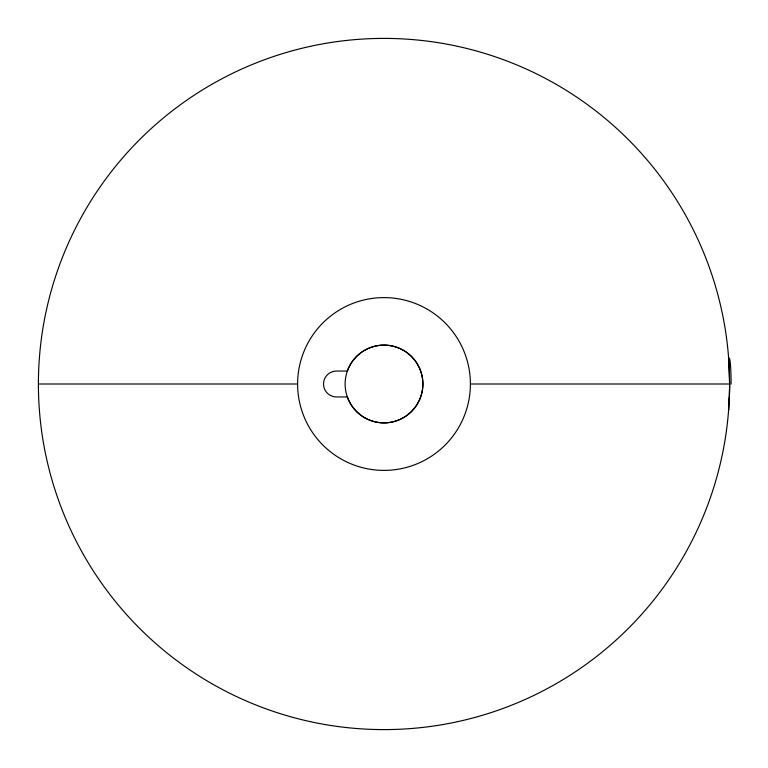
<?xml version="1.0" encoding="UTF-8"?>
<svg xmlns="http://www.w3.org/2000/svg" width="768" height="768" viewBox="0 0 768 768"><rect width="100%" height="100%" fill="white"/><g stroke="black" fill="none" stroke-linecap="round" stroke-linejoin="round"><path stroke-width="1.15" d="M729.6 384.634L728.63 358.08M729.59 385.91L729.6 385.277M729.59 386.544L729.581 387.811M729.562 389.059L729.571 388.435M729.552 389.683L729.533 390.912M729.514 391.526L729.494 392.736M729.475 393.331L729.437 394.512M729.418 395.251L729.6 384A345.6 345.6 0 0 0 211.2 84.701A345.6 345.6 0 0 0 211.2 683.299A345.6 345.6 0 0 0 729.6 384L470.4 384A86.4 86.4 0 0 0 340.8 309.178A86.4 86.4 0 0 0 340.8 458.822A86.4 86.4 0 0 0 470.4 384M729.418 395.088L728.63 409.92L728.678 409.286M729.341 397.325L729.36 396.778M729.322 397.872L729.274 398.928M729.254 399.437L729.206 400.445M729.158 401.405L729.11 402.326M38.4 384L297.6 384M728.64 358.819A25.901 1.978 90 0 1 731.098 384.077M347.347 371.04L336.48 371.04A12.96 12.96 0 0 0 323.52 384A12.96 12.96 0 0 0 336.48 396.96L347.347 396.96A38.88 38.88 0 0 0 407.117 415.258A38.88 38.88 0 0 0 407.117 352.742A38.88 38.88 0 0 0 347.347 371.04M364.56 417.667A38.88 38.88 0 0 0 422.88 384A38.88 38.88 0 0 0 364.56 350.333A38.88 38.88 0 0 0 364.56 417.667"/></g></svg>
